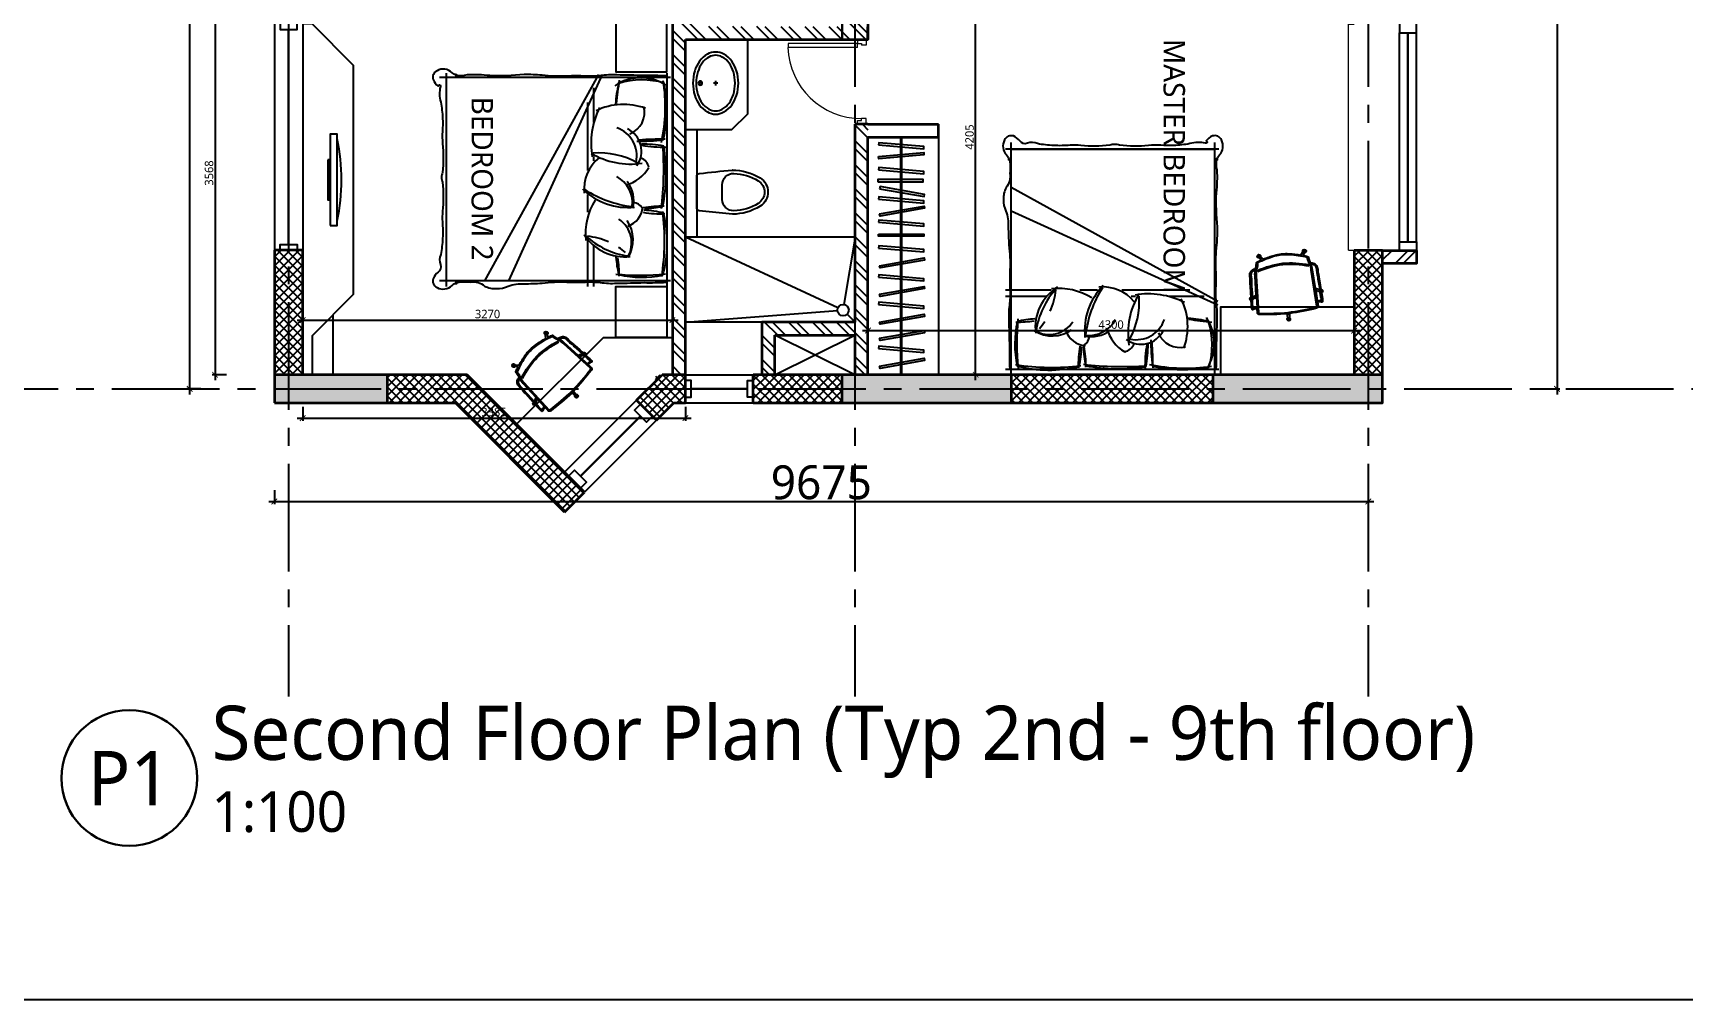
# Model space of a CAD drawing. Header units: millimetres. Extents: x -2409243 to -2334937, y -643723 to -441957.
# Drawn here: x -2398733 to -2384131, y -571589 to -563035 of the extents above; entities that cross this region are included whole.
import ezdxf
from ezdxf.enums import TextEntityAlignment as Align

# ---------------------------------------------------------------- set-up
doc = ezdxf.new("R2010")
doc.units = ezdxf.units.MM
doc.header["$MEASUREMENT"] = 0
doc.header["$PDMODE"] = 67
doc.linetypes.add('CENTER2', pattern=[28.575, 19.05, -3.175, 3.175, -3.175])
for name, color, linetype in [('A-Anno-Grid Lines', 154, 'Continuous'), ('A-Railing', 4, 'Continuous'), ('A-Sanitory', 181, 'Continuous'), ('A-Wall Patt', 8, 'Continuous'), ('A-Window', 4, 'Continuous'), ('Anno_Labels', 7, 'Continuous'), ('S-Conc Patt', 9, 'Continuous'), ('TAGS', 7, 'Continuous')]:
    doc.layers.add(name, color=color, linetype=linetype)
for name, color, linetype, lineweight in [('A-Detail Lines', 8, 'Continuous', 25), ('A-Door', 4, 'Continuous', 9), ('A-DTLS-Elevation', 4, 'Continuous', 25), ('A-Wall Ele', 3, 'Continuous', 20), ('A-WALL Ext', 1, 'Continuous', 35), ('A-Wall Sec', 1, 'Continuous', 30), ('S-Concrete', 40, 'Continuous', 30)]:
    doc.layers.add(name, color=color, linetype=linetype, lineweight=lineweight)
doc.layers.add('I-Furniture', color=7, linetype='Continuous', lineweight=25, true_color=0xd17000)
doc.styles.get("Standard").update_dxf_attribs({"font": 'trebuc.ttf'})
doc.dimstyles.new('IIITD_WD_M @ 50', dxfattribs={"dimscale": 50, "dimtxt": 1.5, "dimasz": 1, "dimexe": 0.5, "dimexo": 0.25, "dimgap": 0.3, "dimtad": 1, "dimdec": 0, "dimrnd": 1, "dimzin": 0, "dimdsep": 46, "dimtxsty": 'Standard', "dimblk": 'ARCHTICK', "dimcen": 0.2, "dimdle": 1, "dimclrd": 1, "dimclre": 1, "dimclrt": 5, "dimadec": 0, "dimazin": 0, "dimtfac": 1, "dimtdec": 0, "dimtofl": 0, "dimtmove": 0, "dimatfit": 0, "dimfxl": 2, "dimfxlon": 1, "dimtolj": 1, "dimtzin": 0, "dimlwd": -1, "dimlwe": -1, "dimarcsym": 0})
pattern_1 = [(315, (-2407400.31, -568626.81), (106.066, 106.066), []), (315, (-2407400.31, -568697.52), (106.066, 106.066), [])]
pattern_2 = [(225, (-1562995.87, -758873.084), (39.7747564, -39.7747564), []), (315, (-1562995.87, -758873.084), (39.7747564, 39.7747564), [])]

# ---------------------------------------------------------------- blocks, each defined once
blk = doc.blocks.new('Cols Residences')
at = {"layer": 'S-Conc Patt'}
for points in [[(-35222, -4229), (-35222, -5229), (-34972, -5229), (-34972, -4229)], [(-35222, -9249), (-35222, -10749), (-34972, -10749), (-34972, -9249)], [(-35222, -12529), (-35222, -14029), (-34972, -14029), (-34972, -12529)]]:
    blk.add_hatch(color=256, dxfattribs=at).paths.add_polyline_path(points)
at = {"layer": 'S-Concrete', "lineweight": 35}
for points in [[(-35222, -4229), (-35222, -5229), (-34972, -5229), (-34972, -4229)], [(-35222, -9249), (-35222, -10749), (-34972, -10749), (-34972, -9249)], [(-35222, -12529), (-35222, -14029), (-34972, -14029), (-34972, -12529)]]:
    blk.add_lwpolyline(points, close=True, dxfattribs=at)
blk = doc.blocks.new('Win 2000 @ 300W')
at = {"layer": 'A-Window', "color": 2, "lineweight": 30}
blk.add_line((1950, -125), (50, -125), dxfattribs=at)
at = {"layer": 'A-Window'}
for points in [[(2000, 0), (0, 0)], [(0, -50), (50, -50), (50, -200), (0, -200)], [(2000, -50), (1950, -50), (1950, -200), (2000, -200)], [(2000, -250), (0, -250)]]:
    blk.add_lwpolyline(points, dxfattribs=at)
blk = doc.blocks.new('Bay Win Rec')
at = {"layer": 'A-Wall Ele'}
for points in [[(27370, -13729), (29370, -13729)], [(27370, -13729), (27370, -13779)], [(29370, -13729), (29370, -13779)]]:
    blk.add_lwpolyline(points, dxfattribs=at)
at = {"layer": 'A-Window'}
for p, q in [((27445, -14179), (29295, -14179)), ((27445, -14329), (29295, -14329))]:
    blk.add_line(p, q, dxfattribs=at)
at = {"layer": 'A-Window', "color": 2, "lineweight": 30}
blk.add_line((29295, -14254), (27445, -14254), dxfattribs=at)
at = {"layer": 'A-Window'}
for points in [[(27370, -14179), (27445, -14179), (27445, -14329), (27370, -14329)], [(29370, -14179), (29295, -14179), (29295, -14329), (29370, -14329)]]:
    blk.add_lwpolyline(points, dxfattribs=at)
blk = doc.blocks.new('Bay Win TRIAN')
at = {"layer": 'A-Window'}
for p, q in [((20940, -6882), (20304, -6245)), ((20763, -7059), (20127, -6422))]:
    blk.add_line(p, q, dxfattribs=at)
at = {"layer": 'A-Window', "color": 2, "lineweight": 30}
blk.add_line((20269, -6387), (20799, -6917), dxfattribs=at)
at = {"layer": 'A-Window'}
for points in [[(20269, -6281), (20322, -6334), (20215, -6440), (20162, -6387)], [(20905, -6917), (20852, -6864), (20746, -6970), (20799, -7023)]]:
    blk.add_lwpolyline(points, dxfattribs=at)
blk = doc.blocks.new('ABL_Door_S - 750 x 2100-5-3 Second Floor Lvl')
at = {"layer": 'A-Door', "color": 5, "lineweight": 18}
for p, q in [((-375, 38), (-325, 38)), ((-375, -38), (-375, 38)), ((-325, 38), (-325, -3)), ((325, 38), (325, -3)), ((375, 38), (325, 38)), ((375, -38), (375, 38)), ((-375, -38), (-340, -38)), ((-340, -3), (-325, -3)), ((-340, -38), (-340, -3)), ((-340, -38), (-340, -652)), ((-305, -38), (-340, -38)), ((-305, -38), (-305, -652)), ((340, -3), (325, -3)), ((340, -38), (340, -3)), ((375, -38), (340, -38))]:
    blk.add_line(p, q, dxfattribs=at)
blk.add_lwpolyline([(-340, -652), (-305, -652)], dxfattribs=at)
at = {"layer": 'A-Door', "lineweight": 18}
blk.add_arc((-325, -3), 650, 271.7632, 0, dxfattribs=at)
blk = doc.blocks.new('Toilet Win')
at = {"layer": 'A-Window', "color": 2, "lineweight": 30}
blk.add_line((22742, -8048), (22742, -8548), dxfattribs=at)
at = {"layer": 'A-Window'}
for points in [[(22617, -7998), (22617, -8598)], [(22667, -7998), (22667, -8048), (22817, -8048), (22817, -7998)], [(22867, -7998), (22867, -8598)], [(22667, -8598), (22667, -8548), (22817, -8548), (22817, -8598)]]:
    blk.add_lwpolyline(points, dxfattribs=at)
blk = doc.blocks.new('s5')
at = {"layer": 'A-Detail Lines'}
for p, q in [((-39900, 54612), (-39550, 55322)), ((-39900, 55322), (-39550, 54612))]:
    blk.add_line(p, q, dxfattribs=at)
blk = doc.blocks.new('Grid Residences')
at = {"layer": 'A-Anno-Grid Lines', "linetype": 'CENTER2', "ltscale": 50}
for p, q in [((-35097, 2923), (-35097, -27704)), ((12818, -4354), (-37818, -4354)), ((12818, -9364), (-37818, -9364)), ((12818, -13904), (-37818, -13904))]:
    blk.add_line(p, q, dxfattribs=at)
blk = doc.blocks.new('View Tag')
blk.add_circle((0, 0), 3)
at = {"layer": 'Anno_Labels'}
for tag, height, p in [('VIEW_NAME', 2.4, (3.641, 2.004)), ('VIEW_SCALE', 1.8, (3.641, -1.482))]:
    blk.add_attdef(tag, text='', height=height, dxfattribs=at).set_placement(p, align=Align.MIDDLE_LEFT)
blk.add_attdef('VIEW_TYPE', text='', height=2.4, dxfattribs=at).set_placement((0, 0), align=Align.MIDDLE_CENTER)
blk = doc.blocks.new('Sink TOILET')
for points in [[(1123786, -93318, -0.12976), (1123805, -93245, -0.106426), (1123866, -93176, -0.084431), (1123952, -93133, -0.073534), (1124061, -93117, -0.073534), (1124169, -93133, -0.084431), (1124255, -93176, -0.106426), (1124316, -93245, -0.12976), (1124336, -93318, -0.12976), (1124316, -93391, -0.106426), (1124255, -93460, -0.084431), (1124169, -93503, -0.073534), (1124061, -93519, -0.073534), (1123952, -93503, -0.084431), (1123866, -93460, -0.106426), (1123805, -93391, -0.12976)], [(1123815, -93318, -0.12976), (1123830, -93259, -0.106426), (1123883, -93199, -0.084431), (1123960, -93161, -0.073534), (1124061, -93146, -0.073534), (1124161, -93161, -0.084431), (1124238, -93199, -0.106426), (1124291, -93259, -0.12976), (1124307, -93318, -0.12976), (1124291, -93377, -0.106426), (1124238, -93437, -0.084431), (1124161, -93475, -0.073534), (1124061, -93490, -0.073534), (1123960, -93475, -0.084431), (1123883, -93437, -0.106426), (1123830, -93377, -0.12976)]]:
    blk.add_lwpolyline(points, format="xyb", close=True)
for radius in [17.8, 12.2]:
    blk.add_circle((1124061, -93182), radius)
at = {"layer": 'A-Detail Lines'}
for points in [[(1124061, -93338), (1124061, -93298)], [(1124041, -93318), (1124081, -93318)]]:
    blk.add_lwpolyline(points, dxfattribs=at)
blk = doc.blocks.new('Arrsng 2')
at = {"layer": 'A-Sanitory'}
for points in [[(-3869, -15557), (-4162, -15527, -0.384412), (-4184, -15502), (-4184, -15222, -0.383904), (-4162, -15197, -0.001434), (-3871, -15167, -0.140641), (-3624, -15237, -0.259738), (-3554, -15362, -0.259738), (-3624, -15487, -0.139471)], [(-3959, -15427), (-3959, -15297, -0.422961), (-3856, -15197, -0.13189), (-3640, -15262, -0.259738), (-3584, -15362, -0.259738), (-3640, -15462, -0.13189), (-3856, -15527, -0.422961)]]:
    blk.add_lwpolyline(points, format="xyb", close=True, dxfattribs=at)
blk.add_arc((-3868, -15192), 25, 89.84, 95.7189, dxfattribs=at)
blk = doc.blocks.new('Bt 01')
at = {"layer": 'A-Detail Lines'}
for points in [[(-2936, -16385), (-4284, -15762)], [(-2784, -15762), (-2882, -16357)], [(-4284, -16512), (-2940, -16410)], [(-2855, -16441), (-2784, -16512)]]:
    blk.add_lwpolyline(points, dxfattribs=at)
at = {"layer": 'A-Sanitory', "ltscale": 0.5}
blk.add_lwpolyline([(-3734, -14012), (-3734, -14671), (-3876, -14812), (-4284, -14812)], dxfattribs=at)
at = {"layer": 'A-Sanitory'}
for points in [[(-4184, -14812), (-4184, -15762)], [(-4184, -15762), (-4284, -15762)], [(-2784, -15762), (-4284, -15762)], [(-3609, -16512), (-4284, -16512)]]:
    blk.add_lwpolyline(points, dxfattribs=at)
blk.add_circle((-2890, -16406), 50, dxfattribs=at)
at = {"layer": 'A-Detail Lines'}
blk.add_blockref('Arrsng 2', (0, 0), dxfattribs=at)
at = {"layer": 'A-Sanitory', "ltscale": 0.5, "xscale": -1, "rotation": 90}
blk.add_blockref('Sink TOILET', (-97335, 1109663), dxfattribs=at)
blk = doc.blocks.new('A$C6B7C0178')
at = {"layer": 'I-Furniture', "linetype": 'ByBlock'}
for p, q in [((2130, 906), (89, 906)), ((148, 942), (148, -944)), ((1495, 932), (486, -894)), ((1527, 932), (697, -894)), ((2098, 942), (2098, -944)), ((1450, 813), (1450, 507)), ((1396, 685), (1396, 83)), ((1450, 206), (1450, 167)), ((1396, -131), (1396, -288)), ((1396, -540), (1396, -944)), ((1450, -582), (1450, -944)), ((2130, -894), (89, -894))]:
    blk.add_line(p, q, dxfattribs=at)
at = {"layer": 'I-Furniture', "color": 0, "linetype": 'ByBlock'}
for points in [[(533, 921, 0.045167), (333, 927, -0.080578), (229, 922, 0.238231), (242, 929, -0.211134), (199, 947, 0.329446), (66, 965, 0.37589), (31, 886, 0.123892), (75, 829, -1.08815), (96, 825, 0.141351), (99, 687, -0.036442), (115, 543, -0.046791), (113, 428, 0.023628), (115, 321, -0.055897), (113, 64, 0.053528), (105, 21, 0.053528), (113, -22, -0.055897), (115, -279, 0.026973), (113, -372, -0.036947), (115, -518, -0.036442), (99, -662, 0.219023), (96, -751, -0.342539), (75, -818, 0.123892), (31, -875, 0.37589), (66, -953, 0.329446), (199, -935, -0.211134), (242, -917, 0.238231), (229, -910, -0.06219), (364, -905, -0.218233), (487, -940, 0.123513), (593, -963, 0.129887), (695, -941, -0.095063), (836, -920, 0.016498), (995, -914, -0.039412), (1214, -905, 0.025508), (1378, -905, -0.038458), (1509, -908, 0.058958), (1655, -915, 0.00267), (1898, -910, 0.015571), (2092, -907)], [(836, 931, -0.037552), (533, 921)], [(2092, 919, 0.015571), (1898, 922, 0.00267), (1655, 927, 0.058958), (1509, 920, -0.038458), (1378, 917, 0.025508), (1214, 917, -0.039412), (995, 925, 0.016498), (836, 931)]]:
    blk.add_lwpolyline(points, format="xyb", dxfattribs=at)
at = {"layer": 'I-Furniture', "linetype": 'ByBlock'}
for centre, radius, start, end in [((1868, 489), 413, 57.51, 123.8336), ((-5561, 1718), 7288, 351.7812, 353.3958), ((581, 646), 1504, 347.8698, 8.7941), ((1569, 211), 264, 348.0413, 70.8342), ((2088, -2734), 3094, 90.1063, 94.3312), ((2057, 1293), 1004, 259.589, 272.0447), ((-922, 93), 2993, 353.3146, 4.0301), ((1498, -462), 700, 61.0456, 94.1497), ((1531, -205), 264, 353.1541, 62.0001), ((1909, 748), 992, 237.3804, 263.3034), ((2046, -1017), 783, 87.8261, 101.4767), ((2039, 491), 792, 259.1667, 273.123), ((-47, -536), 2125, 351.3474, 6.9362), ((1538, -558), 249, 329.3706, 56.8919), ((1859, 24), 706, 227.3201, 261.4624), ((1328, -1127), 631, 66.2982, 83.8539), ((442, -864), 1236, 0.5029, 8.0813), ((1328, -1127), 631, 49.9508, 56.951), ((1857, 1187), 2032, 264.0935, 276.4707)]:
    blk.add_arc(centre, radius, start, end, dxfattribs=at)
at = {"layer": 'I-Furniture', "color": 0, "linetype": 'ByBlock'}
for centre, radius, start, end in [((1880, 180), 703, 73.9263, 107.1409), ((2517, 631), 873, 165.3177, 177.3751), ((890, 621), 1207, 347.2408, 11.1902), ((2130, 320), 702, 153.0538, 189.663), ((1716, 122), 545, 69.3026, 116.5026), ((1698, 597), 204, 291.4295, 14.3652), ((1653, 253), 221, 324.1671, 63.8421), ((1858, 1940), 1599, 269.1536, 277.5533), ((1872, -784), 1100, 79.5301, 89.934), ((528, 56), 1563, 349.1717, 8.8688), ((1721, -83), 355, 128.7278, 185.6813), ((1774, 803), 664, 238.6542, 279.1977), ((1828, 86), 114, 12.1757, 68.3207), ((1644, 283), 343, 285.4018, 329.7122), ((1755, 327), 572, 225.5269, 275.813), ((1532, -185), 274, 346.3296, 38.0812), ((1943, -478), 564, 148.1221, 185.9522), ((1689, -223), 198, 289.1335, 355.0933), ((1797, -297), 95.5, 30.1134, 85.8974), ((1873, -1052), 782, 75.3434, 88.3876), ((1867, 804), 1059, 271.8337, 280.6945), ((1499, -531), 301, 328.6569, 34.6491), ((1000, -558), 1102, 344.9748, 13.7789), ((1724, -259), 422, 212.3262, 277), ((2608, -615), 962, 184.2269, 193.5763), ((1876, 64), 926, 257.3175, 281.7435)]:
    blk.add_arc(centre, radius, start, end, dxfattribs=at)
blk = doc.blocks.new('executive study table')
at = {"layer": 'I-Furniture'}
for p, q in [((-171, 533), (-152, 534)), ((-155, 571), (-133, 572)), ((-140, 567), (-139, 571)), ((-171, 7), (-152, 6)), ((-155, -30), (-133, -32)), ((-140, -27), (-139, -31))]:
    blk.add_line(p, q, dxfattribs=at)
for points in [[(-509, 270, -0.04406), (-503, 336, -0.026544), (-480, 437), (-506, 458, -3.638528), (-496, 470), (-474, 457, -0.010397), (-461, 495, -0.318214), (-452, 502, 0.043075), (-444, 502, 0.035302), (-412, 510, 0.013054), (-403, 513, -0.140274), (-393, 546, -0.187796), (-364, 568, -0.087841), (-327, 571, 0.059908), (-291, 573, -0.051364), (-254, 575), (-196, 578), (-157, 580, -1), (-129, 582), (-95, 584), (-77, 585, -0.040528), (-61, 585, 0.019703), (-50, 584, -0.367951), (-46, 580, -0.076399), (-46, 574, -0.223629), (-48, 571, -0.09063), (-48, 571, 0.435593), (-49, 571), (-50, 566, 0.041397), (-52, 552, 0.005779), (-52, 542, 0.01447), (-52, 538), (-15, 540, -0.416429), (3, 524, -0.025896), (23, 280), (60, 277, -3.543521), (59, 262), (23, 262, -0.026019), (3, 16, -0.416429), (-15, 0), (-52, 2, 0.01447), (-52, -2, 0.005779), (-52, -12, 0.041397), (-50, -26), (-49, -31, 0.435593), (-48, -31, -0.09063), (-48, -31, -0.223629), (-46, -34, -0.076399), (-46, -40, -0.367951), (-50, -44, 0.019703), (-61, -44, -0.040528), (-77, -45), (-95, -44), (-129, -42, -1), (-157, -40), (-196, -38), (-254, -35, -0.051364), (-291, -33, 0.059908), (-327, -31, -0.087841), (-364, -28, -0.187796), (-393, -6, -0.140274), (-403, 27, 0.013054), (-412, 30, 0.035302), (-444, 38, 0.043075), (-452, 39, -0.318214), (-461, 45, -0.010397), (-474, 84), (-496, 71, -3.638528), (-506, 82), (-480, 103, -0.026544), (-503, 204, -0.04406)], [(-499, 270, 0.04406), (-494, 206, 0.042095), (-452, 49, -0.042637), (-443, 48, -0.035302), (-409, 40, -0.026112), (-389, 32, 0.070764), (-375, 28), (-352, 25, 0.002232), (-338, 25), (-15, 10, 0.431435), (-7, 17, 0.026929), (13, 270, 0.026929), (-7, 523, 0.431435), (-15, 530), (-338, 515, 0.002232), (-352, 515), (-375, 512, 0.070764), (-389, 508, -0.026112), (-409, 500, -0.035302), (-443, 492, -0.042637), (-452, 492, 0.042095), (-494, 335, 0.04406)], [(-155, 571), (-171, 533), (-339, 525, 0.002292), (-353, 525), (-377, 522, 0.066419), (-392, 517, -0.120179), (-385, 541, -0.187796), (-362, 558, -0.087841), (-328, 561, 0.059908), (-289, 563, -0.052112), (-254, 565), (-195, 568)], [(-152, 534), (-62, 538, -0.01546), (-62, 542, -0.005779), (-62, 552, -0.041397), (-59, 569), (-58, 573, -0.044554), (-58, 574, -0.006403), (-62, 575, 0.040528), (-77, 575), (-94, 574), (-133, 572, -0.154174), (-140, 567)], [(-155, -30), (-171, 7), (-339, 15, -0.002292), (-353, 15), (-377, 19, -0.066419), (-392, 23, 0.120179), (-385, -1, 0.187796), (-362, -18, 0.087841), (-328, -21, -0.059908), (-289, -23, 0.052112), (-254, -25), (-195, -28)], [(-152, 6), (-62, 2, 0.01546), (-62, -2, 0.005779), (-62, -12, 0.041397), (-59, -28), (-58, -32, 0.044554), (-58, -34, 0.006403), (-62, -34, -0.040528), (-77, -35), (-94, -34), (-133, -32, 0.154174), (-140, -27)]]:
    blk.add_lwpolyline(points, format="xyb", close=True, dxfattribs=at)
for points in [[(-496, 470), (-505, 475, 0.915293), (-514, 464), (-506, 458)], [(-385, 39, -0.074007), (-425, 270, -0.074007), (-385, 501)], [(-376, 42, -0.073942), (-415, 270, -0.073942), (-376, 498)], [(23, 270, -0.000012), (23, 270, -0.000012)], [(60, 277), (69, 277, -0.745022), (68, 262), (59, 262)], [(-496, 71), (-505, 65, -0.915293), (-514, 77), (-506, 82)]]:
    blk.add_lwpolyline(points, format="xyb", dxfattribs=at)
for points in [[(-157, 580), (-129, 582)], [(-157, -40), (-129, -42)]]:
    blk.add_lwpolyline(points, dxfattribs=at)
at = {"layer": 'I-Furniture', "elevation": -950}
blk.add_lwpolyline([(24, 262, 0.001894), (23, 280, 0.000296)], format="xyb", dxfattribs=at)
blk = doc.blocks.new('A$C52E23077')
at = {"layer": 'I-Furniture'}
blk.add_lwpolyline([(23, -583), (85, -583), (85, 227), (23, 227)], close=True, dxfattribs=at)
at = {"layer": 'I-Furniture', "linetype": 'ByBlock'}
blk.add_lwpolyline([(3, 0), (2, -356), (23, -356), (24, 0)], close=True, dxfattribs=at)
blk.add_arc((-1595, -177), 1719, 347.7599, 12.1509, dxfattribs=at)
blk = doc.blocks.new('A$C65FB16CF')
at = {"layer": 'I-Furniture', "linetype": 'Continuous'}
for p, q in [((0, 0), (0, 625)), ((0, 625), (2100, 625)), ((2100, 625), (2100, 0)), ((2100, 300), (0, 300)), ((2100, 290), (0, 290)), ((2100, 0), (0, 0))]:
    blk.add_line(p, q, dxfattribs=at)
for points in [[(68, 94), (102, 493), (82, 494), (48, 96)], [(170, 94), (135, 493), (155, 494), (190, 96)], [(288, 94), (323, 493), (303, 494), (268, 96)], [(393, 87), (393, 487), (373, 487), (373, 87)], [(455, 103), (524, 497), (505, 500), (435, 107)], [(548, 94), (582, 493), (562, 494), (528, 96)], [(678, 103), (609, 497), (628, 500), (698, 107)], [(752, 94), (786, 493), (766, 494), (732, 96)], [(856, 93), (856, 493), (876, 493), (876, 93)], [(980, 94), (1014, 493), (994, 494), (960, 96)], [(1136, 103), (1067, 497), (1086, 500), (1156, 107)], [(1236, 94), (1271, 493), (1251, 494), (1216, 96)], [(1388, 103), (1319, 497), (1339, 500), (1408, 107)], [(1478, 94), (1513, 493), (1493, 494), (1458, 96)], [(1635, 103), (1565, 497), (1585, 500), (1654, 107)], [(1778, 103), (1709, 497), (1729, 500), (1798, 107)], [(1868, 94), (1903, 493), (1883, 494), (1848, 96)], [(2025, 103), (1955, 497), (1975, 500), (2044, 107)]]:
    blk.add_lwpolyline(points, close=True, dxfattribs=at)
blk = doc.blocks.new('_ArchTick')
at = {"color": 0, "linetype": 'ByBlock', "const_width": 0.15}
blk.add_lwpolyline([(-0.5, -0.5), (0.5, 0.5)], dxfattribs=at)
blk = doc.blocks.new('*D721')
at = {"layer": 'A-Railing', "color": 1}
for p, q in [((-2397348, -551787), (-2397348, -566232)), ((-2397248, -551837), (-2397373, -551837)), ((-2397248, -566182), (-2397373, -566182))]:
    blk.add_line(p, q, dxfattribs=at)
at = {"layer": 'Defpoints', "color": 0}
for p in [(-2396598, -551837), (-2397348, -566182), (-2396473, -566182)]:
    blk.add_point(p, dxfattribs=at)
at = {"layer": 'A-Railing', "color": 1, "xscale": 50, "yscale": 50, "zscale": 50}
for p, rotation in [((-2397348, -551837), 90), ((-2397348, -566182), 270)]:
    blk.add_blockref('_ArchTick', p, dxfattribs=dict(at, rotation=rotation))
at = {"layer": 'A-Railing', "color": 5, "insert": (-2397515, -559010), "char_height": 300, "attachment_point": 5, "rotation": 90}
blk.add_mtext('\\A1;14345', dxfattribs=at)
blk = doc.blocks.new('*D722')
at = {"layer": 'A-Railing', "color": 1}
for p, q in [((-2396598, -567079), (-2396598, -567204)), ((-2386923, -567079), (-2386923, -567204)), ((-2396648, -567179), (-2386873, -567179))]:
    blk.add_line(p, q, dxfattribs=at)
at = {"layer": 'Defpoints', "color": 0}
for p in [(-2396598, -566182), (-2386923, -566182), (-2386923, -567179)]:
    blk.add_point(p, dxfattribs=at)
at = {"layer": 'A-Railing', "color": 1, "xscale": 50, "yscale": 50, "zscale": 50, "rotation": 180}
blk.add_blockref('_ArchTick', (-2396598, -567179), dxfattribs=at)
at = {"layer": 'A-Railing', "color": 1, "xscale": 50, "yscale": 50, "zscale": 50}
blk.add_blockref('_ArchTick', (-2386923, -567179), dxfattribs=at)
at = {"layer": 'A-Railing', "color": 5, "insert": (-2391761, -567011), "char_height": 300, "attachment_point": 5}
blk.add_mtext('\\A1;9675', dxfattribs=at)
blk = doc.blocks.new('*D732')
at = {"layer": 'A-Railing', "color": 1}
for p, q in [((-2385354, -551172), (-2385229, -551172)), ((-2385254, -551122), (-2385254, -566232)), ((-2385354, -566182), (-2385229, -566182))]:
    blk.add_line(p, q, dxfattribs=at)
at = {"layer": 'Defpoints', "color": 0}
for p in [(-2386923, -551172), (-2386923, -566182), (-2385254, -566182)]:
    blk.add_point(p, dxfattribs=at)
at = {"layer": 'A-Railing', "color": 1, "xscale": 50, "yscale": 50, "zscale": 50}
for p, rotation in [((-2385254, -551172), 90), ((-2385254, -566182), 270)]:
    blk.add_blockref('_ArchTick', p, dxfattribs=dict(at, rotation=rotation))
at = {"layer": 'A-Railing', "color": 5, "insert": (-2385422, -558677), "char_height": 300, "attachment_point": 5, "rotation": 90}
blk.add_mtext('\\A1;15010', dxfattribs=at)
blk = doc.blocks.new('*D751')
at = {"layer": 'A-Railing', "color": 1}
for p, q in [((-2396398, -565574), (-2393028, -565574)), ((-2396348, -565674), (-2396348, -565549)), ((-2393078, -565674), (-2393078, -565549))]:
    blk.add_line(p, q, dxfattribs=at)
at = {"layer": 'Defpoints', "color": 0}
for p in [(-2393078, -565574), (-2396348, -566057), (-2393078, -566057)]:
    blk.add_point(p, dxfattribs=at)
at = {"layer": 'A-Railing', "color": 1, "xscale": 50, "yscale": 50, "zscale": 50, "rotation": 180}
blk.add_blockref('_ArchTick', (-2396348, -565574), dxfattribs=at)
at = {"layer": 'A-Railing', "color": 1, "xscale": 50, "yscale": 50, "zscale": 50}
blk.add_blockref('_ArchTick', (-2393078, -565574), dxfattribs=at)
at = {"layer": 'A-Railing', "color": 5, "insert": (-2394713, -565521), "char_height": 75, "attachment_point": 5}
blk.add_mtext('\\A1;3270', dxfattribs=at)
blk = doc.blocks.new('*D752')
at = {"layer": 'A-Railing', "color": 1}
for p, q in [((-2397123, -562439), (-2397123, -566107)), ((-2397023, -562489), (-2397148, -562489)), ((-2397023, -566057), (-2397148, -566057))]:
    blk.add_line(p, q, dxfattribs=at)
at = {"layer": 'Defpoints', "color": 0}
for p in [(-2396348, -562489), (-2397123, -566057), (-2396348, -566057)]:
    blk.add_point(p, dxfattribs=at)
at = {"layer": 'A-Railing', "color": 1, "xscale": 50, "yscale": 50, "zscale": 50}
for p, rotation in [((-2397123, -562489), 90), ((-2397123, -566057), 270)]:
    blk.add_blockref('_ArchTick', p, dxfattribs=dict(at, rotation=rotation))
at = {"layer": 'A-Railing', "color": 5, "insert": (-2397176, -564273), "char_height": 75, "attachment_point": 5, "rotation": 90}
blk.add_mtext('\\A1;3568', dxfattribs=at)
blk = doc.blocks.new('*D753')
at = {"layer": 'A-Railing', "color": 1}
for p, q in [((-2396348, -566341), (-2396348, -566466)), ((-2392963, -566341), (-2392963, -566466)), ((-2396398, -566441), (-2392913, -566441))]:
    blk.add_line(p, q, dxfattribs=at)
at = {"layer": 'Defpoints', "color": 0}
for p in [(-2396348, -566057), (-2392963, -566057), (-2392963, -566441)]:
    blk.add_point(p, dxfattribs=at)
at = {"layer": 'A-Railing', "color": 1, "xscale": 50, "yscale": 50, "zscale": 50, "rotation": 180}
blk.add_blockref('_ArchTick', (-2396348, -566441), dxfattribs=at)
at = {"layer": 'A-Railing', "color": 1, "xscale": 50, "yscale": 50, "zscale": 50}
blk.add_blockref('_ArchTick', (-2392963, -566441), dxfattribs=at)
at = {"layer": 'A-Railing', "color": 5, "insert": (-2394656, -566388), "char_height": 75, "attachment_point": 5}
blk.add_mtext('\\A1;3385', dxfattribs=at)
blk = doc.blocks.new('*D754')
at = {"layer": 'A-Railing', "color": 1}
for p, q in [((-2390496, -561852), (-2390371, -561852)), ((-2390396, -566107), (-2390396, -561802)), ((-2390496, -566057), (-2390371, -566057))]:
    blk.add_line(p, q, dxfattribs=at)
at = {"layer": 'Defpoints', "color": 0}
for p in [(-2393078, -561852), (-2390396, -561852), (-2393067, -566057)]:
    blk.add_point(p, dxfattribs=at)
at = {"layer": 'A-Railing', "color": 1, "xscale": 50, "yscale": 50, "zscale": 50}
for p, rotation in [((-2390396, -561852), 90), ((-2390396, -566057), 270)]:
    blk.add_blockref('_ArchTick', p, dxfattribs=dict(at, rotation=rotation))
at = {"layer": 'A-Railing', "color": 5, "insert": (-2390450, -563955), "char_height": 75, "attachment_point": 5, "rotation": 90}
blk.add_mtext('\\A1;4205', dxfattribs=at)
blk = doc.blocks.new('*D762')
at = {"layer": 'A-Railing', "color": 1}
for p, q in [((-2391398, -565667), (-2386998, -565667)), ((-2391348, -565767), (-2391348, -565642)), ((-2387048, -565767), (-2387048, -565642))]:
    blk.add_line(p, q, dxfattribs=at)
at = {"layer": 'Defpoints', "color": 0}
for p in [(-2387048, -565667), (-2391348, -566057), (-2387048, -566057)]:
    blk.add_point(p, dxfattribs=at)
at = {"layer": 'A-Railing', "color": 1, "xscale": 50, "yscale": 50, "zscale": 50, "rotation": 180}
blk.add_blockref('_ArchTick', (-2391348, -565667), dxfattribs=at)
at = {"layer": 'A-Railing', "color": 1, "xscale": 50, "yscale": 50, "zscale": 50}
blk.add_blockref('_ArchTick', (-2387048, -565667), dxfattribs=at)
at = {"layer": 'A-Railing', "color": 5, "insert": (-2389198, -565614), "char_height": 75, "attachment_point": 5}
blk.add_mtext('\\A1;4300', dxfattribs=at)

msp = doc.modelspace()

# ---------------------------------------------------------------- hatches: boundary and pattern name
at = {"layer": 'A-Wall Patt'}
h = msp.add_hatch(dxfattribs=at)
h.set_pattern_fill('ANSI32', color=256, scale=400, style=0)
h.set_pattern_definition(pattern_1)
h.paths.add_polyline_path([(-2391463.2, -561850.3), (-2391463.2, -561257.2), (-2391578.2, -561257.2), (-2391578.2, -561850.3)])
h.paths.add_polyline_path([(-2391348.2, -563092.2), (-2391347.7, -562862.2), (-2391577.7, -562862.2), (-2391577.7, -563092.2)])
h.paths.add_polyline_path([(-2391577.7, -563092.2), (-2391577.7, -562977.2), (-2392848.2, -562977.2), (-2392848.2, -562927.2), (-2393078.2, -562927.2), (-2393078.2, -566057.2), (-2392963.2, -566057.2), (-2392963.2, -563092.2)])
h = msp.add_hatch(dxfattribs=at)
h.set_pattern_fill('ANSI32', color=256, scale=400, style=0)
h.set_pattern_definition(pattern_1)
h.paths.add_polyline_path([(-2392288.2, -566052.2), (-2392173.2, -566052.2), (-2392173.2, -565707.2), (-2391463.2, -565707.2), (-2391463.2, -566057.2), (-2391348.2, -566057.2), (-2391348.2, -564717.2), (-2391463.2, -564717.2), (-2391463.2, -565592.2), (-2392288.2, -565592.2)])
h.paths.add_polyline_path([(-2391348.2, -564717.2), (-2391348.2, -563842.2), (-2391463.2, -563842.2), (-2391463.2, -564717.2)])
h = msp.add_hatch(dxfattribs=at)
h.set_pattern_fill('ANSI37', color=256, scale=450, angle=180, style=0)
h.set_pattern_definition(pattern_2)
h.paths.add_polyline_path([(-2396348.2, -564954.7), (-2396598.2, -564954.7), (-2396598.2, -566057.2), (-2396348.2, -566057.2)])
h = msp.add_hatch(dxfattribs=at)
h.set_pattern_fill('ANSI37', color=256, scale=450, angle=180, style=0)
h.set_pattern_definition(pattern_2)
h.paths.add_polyline_path([(-2386798.2, -566057.2), (-2386798.2, -564954.7), (-2387048.2, -564954.7), (-2387048.2, -566057.2)])
h = msp.add_hatch(dxfattribs=at)
h.set_pattern_fill('ANSI32', color=256, scale=400, style=0)
h.set_pattern_definition([(45, (-2520976.42, -549172.63), (-106.06602, 106.06602), []), (45, (-2520905.7, -549172.63), (-106.06602, 106.06602), [])])
h.paths.add_polyline_path([(-2386798.2, -564957.2), (-2386798.2, -565072.2), (-2386498.2, -565072.2), (-2386498.2, -564957.2)])
h = msp.add_hatch(dxfattribs=at)
h.set_pattern_fill('ANSI37', color=256, scale=450, angle=180, style=0)
h.set_pattern_definition(pattern_2)
h.paths.add_polyline_path([(-2393854.7, -567095.6), (-2394643.2, -566307.2), (-2394893.2, -566057.2), (-2395598.2, -566057.2), (-2395598.2, -566307.2), (-2394996.7, -566307.2), (-2394031.5, -567272.4)])
h = msp.add_hatch(dxfattribs=at)
h.set_pattern_fill('ANSI37', color=256, scale=450, angle=180, style=0)
h.set_pattern_definition(pattern_2)
h.paths.add_polyline_path([(-2392963.2, -566057.2), (-2393229, -566057.2), (-2393229, -566116.2), (-2393395.1, -566282.4), (-2393218.3, -566459.2), (-2393066.3, -566307.2), (-2392963.2, -566307.2)])
h = msp.add_hatch(dxfattribs=at)
h.set_pattern_fill('ANSI37', color=256, scale=450, angle=180, style=0)
h.set_pattern_definition(pattern_2)
h.paths.add_polyline_path([(-2391578.2, -566057.2), (-2392363.2, -566057.2), (-2392363.2, -566307.2), (-2391578.2, -566307.2)])
h = msp.add_hatch(dxfattribs=at)
h.set_pattern_fill('ANSI37', color=256, scale=450, angle=180, style=0)
h.set_pattern_definition(pattern_2)
h.paths.add_polyline_path([(-2388298.2, -566307.2), (-2388298.2, -566057.2), (-2390078.2, -566057.2), (-2390078.2, -566307.2)])

# ---------------------------------------------------------------- linework, layer by layer
at = {"layer": 'A-WALL Ext'}
for p, q in [((-2391348.2, -563842.2), (-2390723.2, -563842.2)), ((-2390723.2, -563957.2), (-2390723.2, -563842.2)), ((-2391348.2, -563957.2), (-2390723.2, -563957.2))]:
    msp.add_line(p, q, dxfattribs=at)
at = {"layer": 'A-Wall Patt'}
msp.add_lwpolyline([(-2409243.5, -515837.4), (-2334936.9, -515837.4), (-2334936.9, -571588.7), (-2409243.5, -571588.7)], close=True, dxfattribs=at)
msp.add_lwpolyline([(-2409243.5, -515837.4), (-2334936.9, -515837.4), (-2334936.9, -571588.7), (-2409243.5, -571588.7)], close=True, dxfattribs=at)
at = {"layer": 'A-Wall Sec', "lineweight": 35}
for p, q in [((-2393078.2, -562862.2), (-2393078.2, -566057.2)), ((-2391348.2, -563092.2), (-2391347.7, -562862.2)), ((-2392963.2, -563092.2), (-2391348.2, -563092.2)), ((-2392963.2, -566307.2), (-2392963.2, -563092.2)), ((-2391348.2, -563842.2), (-2391463.2, -563842.2)), ((-2391463.2, -563842.2), (-2391463.2, -565592.2)), ((-2391348.2, -566057.2), (-2391348.2, -563957.2)), ((-2396598.2, -564954.7), (-2396598.2, -566057.2)), ((-2396348.2, -564954.7), (-2396598.2, -564954.7)), ((-2396348.2, -566057.2), (-2396348.2, -564954.7)), ((-2386798.2, -564957.2), (-2387048.2, -564957.2)), ((-2387048.2, -564957.2), (-2387048.2, -566057.2)), ((-2386798.2, -566057.2), (-2386798.2, -564957.2)), ((-2392288.2, -565592.2), (-2392288.2, -566057.2)), ((-2391463.2, -565592.2), (-2392288.2, -565592.2)), ((-2392173.2, -566057.2), (-2392173.2, -565707.2)), ((-2392173.2, -565707.2), (-2391463.2, -565707.2)), ((-2391463.2, -565707.2), (-2391463.2, -566057.2)), ((-2394893.2, -566057.2), (-2395598.2, -566057.2)), ((-2393854.7, -567095.6), (-2394893.2, -566057.2)), ((-2393395.1, -566282.4), (-2393169.9, -566057.2)), ((-2392963.2, -566057.2), (-2393169.9, -566057.2)), ((-2392363.2, -566307.2), (-2392363.2, -566057.2)), ((-2391578.2, -566057.2), (-2392363.2, -566057.2)), ((-2388298.2, -566057.2), (-2390078.2, -566057.2)), ((-2395598.2, -566307.2), (-2394996.7, -566307.2)), ((-2394031.5, -567272.4), (-2394996.7, -566307.2)), ((-2393218.3, -566459.2), (-2393395.1, -566282.4)), ((-2393218.3, -566459.2), (-2393066.3, -566307.2)), ((-2393066.3, -566307.2), (-2392963.2, -566307.2)), ((-2392363.2, -566307.2), (-2391578.2, -566307.2)), ((-2390078.2, -566307.2), (-2388298.2, -566307.2)), ((-2394031.5, -567272.4), (-2393854.7, -567095.6))]:
    msp.add_line(p, q, dxfattribs=at)
at = {"layer": 'A-Wall Sec'}
msp.add_lwpolyline([(-2391577.7, -562862.2), (-2391577.7, -563092.2), (-2391347.7, -563092.2), (-2391347.7, -562862.2)], close=True, dxfattribs=at)
at = {"layer": 'A-Wall Sec', "lineweight": 35}
msp.add_lwpolyline([(-2386798.2, -564957.2), (-2386498.2, -564957.2), (-2386498.2, -565072.2), (-2386798.2, -565072.2)], dxfattribs=at)
at = {"layer": 'I-Furniture'}
for p, q in [((-2390081.6, -564062.1), (-2388281.6, -564062.1)), ((-2396081.4, -565529.5), (-2396081.4, -566057.2))]:
    msp.add_line(p, q, dxfattribs=at)
at = {"layer": 'I-Furniture', "color": 6}
msp.add_lwpolyline([(-2372090.2, -515837.4), (-2372090.2, -571588.7), (-2409243.5, -571588.7), (-2409243.5, -515837.4)], close=True, dxfattribs=at)
at = {"layer": 'I-Furniture'}
for points in [[(-2395898.2, -565346.3), (-2395898.2, -563321.1), (-2396264.6, -562954.7), (-2396348.2, -562954.7)], [(-2395898.2, -565346.3), (-2395898.2, -565346.3), (-2396264.6, -565712.8), (-2396264.6, -565712.8), (-2396264.6, -566057.2)], [(-2388228.2, -566057.2), (-2388228.2, -565457.2), (-2387048.2, -565457.2)], [(-2394455.8, -566494.5), (-2393688.4, -565727.2), (-2393078.2, -565727.2)]]:
    msp.add_lwpolyline(points, dxfattribs=at)
for points in [[(-2393578.2, -562927.2), (-2393578.2, -563377.2), (-2393128.2, -563377.2), (-2393128.2, -562927.2)], [(-2393578.2, -565727.2), (-2393578.2, -565277.2), (-2393128.2, -565277.2), (-2393128.2, -565727.2)]]:
    msp.add_lwpolyline(points, close=True, dxfattribs=at)

# ---------------------------------------------------------------- block references
at = {"layer": 'A-Anno-Grid Lines', "rotation": 90}
msp.add_blockref('Grid Residences', (-2400827.4, -531085.6), dxfattribs=at)
at = {"layer": 'A-Detail Lines'}
msp.add_blockref('Bt 01', (-2388678.8, -549080.1), dxfattribs=at)
at = {"layer": 'A-Detail Lines', "rotation": 90}
msp.add_blockref('s5', (-2336851.6, -526157.2), dxfattribs=at)
msp.add_blockref('s5', (-2336851.6, -526157.2), dxfattribs=at)
at = {"layer": 'A-Door', "rotation": 270}
msp.add_blockref('ABL_Door_S - 750 x 2100-5-3 Second Floor Lvl', (-2391403.2, -563467.2), dxfattribs=at)
at = {"layer": 'A-DTLS-Elevation', "rotation": 90}
msp.add_blockref('Win 2000 @ 300W', (-2396598.2, -564954.7), dxfattribs=at)
at = {"layer": 'A-Wall Ele', "rotation": 90}
for name, p in [('Bay Win Rec', (-2400827.4, -592326.9)), ('Toilet Win', (-2400961.3, -588924.2)), ('Bay Win TRIAN', (-2400277, -587222.7))]:
    msp.add_blockref(name, p, dxfattribs=at)
at = {"layer": 'A-WALL Ext', "rotation": 270}
msp.add_blockref('A$C65FB16CF', (-2391348.2, -563957.2), dxfattribs=at)
at = {"layer": 'A-Wall Sec', "lineweight": 35}
ref = msp.add_blockref('View Tag', (-2397882, -569625.7), dxfattribs=dict(at, xscale=200, yscale=200, zscale=200))
ref.add_attrib('VIEW_TYPE', 'P1', dxfattribs={"layer": '0', "height": 480}).set_placement((-2397882, -569625.7), align=Align.MIDDLE_CENTER)
ref.add_attrib('VIEW_NAME', 'Second Floor Plan (Typ 2nd - 9th floor)', dxfattribs={"layer": '0', "height": 480}).set_placement((-2397153.8, -569224.9), align=Align.MIDDLE_LEFT)
ref.add_attrib('VIEW_SCALE', '1:100', dxfattribs={"layer": '0', "height": 360}).set_placement((-2397153.8, -569922.1), align=Align.MIDDLE_LEFT)
at = {"layer": 'I-Furniture'}
for name, p in [('A$C6B7C0178', (-2395225.8, -564332.9)), ('A$C52E23077', (-2396128.4, -564155.8))]:
    msp.add_blockref(name, p, dxfattribs=at)
for name, p, rotation in [('A$C6B7C0178', (-2389187.3, -563914.5), 270), ('executive study table', (-2387902.4, -565523.6, -450), 276.2661671871475), ('executive study table', (-2394167.6, -566385.5, -450), 314.9999999997052)]:
    msp.add_blockref(name, p, dxfattribs=dict(at, rotation=rotation))
at = {"layer": 'S-Concrete', "rotation": 90}
msp.add_blockref('Cols Residences', (-2400827.4, -531085.6), dxfattribs=at)

# ---------------------------------------------------------------- texts
at = {"layer": 'TAGS'}
for s, height, p in [('MASTER BEDROOM', 189.951, (-2388734.5, -563086.4)), ('BEDROOM 2', 189.95, (-2394854.7, -563597.7))]:
    msp.add_text(s, height=height, rotation=270, dxfattribs=at).set_placement(p)

# ---------------------------------------------------------------- dimensions: what is measured, and where the dimension line sits
at = {"layer": 'A-Railing'}
for base, p1, p2, override, picture, middle in [((-2385254, -566182.2), (-2386923.2, -551172.2), (-2386923.2, -566182.2), {"dimtxt": 6, "dimarcsym": 1}, '*D732', (-2385421.6, -558677.2)), ((-2397347.7, -566182.2), (-2396598.2, -551837.2), (-2396473.2, -566182.2), {"dimtxt": 6, "dimarcsym": 1}, '*D721', (-2397515.4, -559009.7)), ((-2390396.5, -561852.2), (-2393066.5, -566057.2), (-2393078.2, -561852.2), {"dimarcsym": 1}, '*D754', (-2390449.6, -563954.7)), ((-2397122.6, -566057.2), (-2396348.2, -562489.2), (-2396348.2, -566057.2), {"dimarcsym": 1}, '*D752', (-2397175.9, -564273.2))]:
    dim = msp.add_linear_dim(base=base, p1=p1, p2=p2, angle=90, dimstyle='IIITD_WD_M @ 50', override=override, dxfattribs=at)
    dim.commit()
    dim.dimension.update_dxf_attribs({"geometry": picture, "text_midpoint": middle})
for base, p1, p2, override, picture, middle in [((-2393078.2, -565573.7), (-2396348.2, -566057.2), (-2393078.2, -566057.2), {"dimarcsym": 1}, '*D751', (-2394713.2, -565520.6)), ((-2387048.2, -565667), (-2391348.2, -566057.2), (-2387048.2, -566057.2), {"dimarcsym": 1}, '*D762', (-2389198.2, -565613.9)), ((-2392963.2, -566441.4), (-2396348.2, -566057.2), (-2392963.2, -566057.2), {"dimarcsym": 1}, '*D753', (-2394655.7, -566388.3)), ((-2386923.2, -567178.8), (-2396598.2, -566182.2), (-2386923.2, -566182.2), {"dimtxt": 6, "dimarcsym": 1}, '*D722', (-2391760.7, -567010.7))]:
    dim = msp.add_linear_dim(base=base, p1=p1, p2=p2, dimstyle='IIITD_WD_M @ 50', override=override, dxfattribs=at)
    dim.commit()
    dim.dimension.update_dxf_attribs({"geometry": picture, "text_midpoint": middle})

doc.saveas('drawing.dxf')
